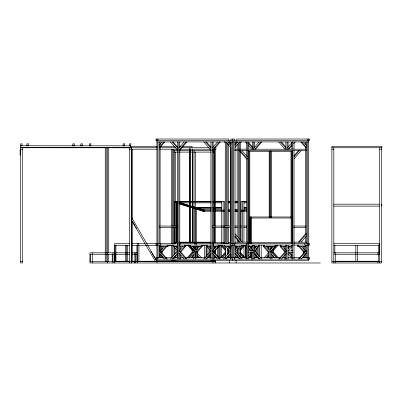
<?xml version="1.0" encoding="UTF-8"?>
<svg xmlns="http://www.w3.org/2000/svg" width="402" height="402" viewBox="0 0 402 402"><rect width="100%" height="100%" fill="white"/><g stroke="black" fill="none" stroke-linecap="round" stroke-linejoin="round"><path stroke-width="0.6" d="M131.459 262.978L131.459 220.105M174.624 202.432L174.85 201.452L178.171 201.452M211.01 210.236L203.206 210.221L202.975 211.206L179.292 203.879M203.246 210.839L204.432 211.206L204.658 210.221M174.85 201.452L177.805 202.367L174.855 201.442L174.553 202.422L178.166 203.528M194.875 243.612L194.875 208.698L195.176 207.728M204.432 211.206L204.729 210.236L179.257 202.367M159.142 145.353L162.106 141.926M163.885 141.926L159.142 147.403L160.112 147.403L164.855 141.926M178.815 148.127L184.186 141.926M185.965 141.926L178.815 150.182L179.784 150.182L186.935 141.926M212.171 148.127L217.542 141.926M219.321 141.926L212.171 150.182L213.14 150.182L220.291 141.926M234.813 144.494L237.039 141.926M235.039 145.353L238.009 141.926M235.039 147.403L239.788 141.926M161.076 249.938L164.046 246.516M165.825 246.516L161.076 251.994L162.046 251.994L166.79 246.516M253.747 148.127L259.119 141.926M254.541 149.268L260.898 141.926M255.511 149.268L261.868 141.926M170.408 259.104L177.558 250.848M179.784 249.938L182.749 246.516M172.187 259.104L177.558 252.903M173.156 259.104L177.759 253.788M180.181 251.536L184.528 246.516L184.528 245.064M180.754 251.994L185.498 246.516L185.498 245.064M187.407 257.652L192.151 252.175L194.086 252.175L189.342 257.652M188.372 257.652L193.121 252.175M197.347 247.632L198.457 246.346M196.462 249.938L199.427 246.516M191.121 257.652L194.086 254.23M287.103 148.127L292.093 142.368M202.176 245.064L202.176 246.516L197.432 251.994L196.462 251.994L201.206 246.516L201.206 245.064M287.897 149.268L291.872 144.68M288.867 149.268L292.043 145.594M293.636 143.76L295.224 141.926M203.764 259.104L210.914 250.848M293.837 155.961L298.44 150.644M213.14 249.938L216.105 246.516M205.543 259.104L210.914 252.903M294.038 156.845L299.41 150.644M206.512 259.104L211.115 253.788M213.14 251.994L217.884 246.516L217.884 245.064M294.038 158.901L301.188 150.644M214.11 251.994L218.854 246.516L218.854 245.064M220.517 257.652L225.261 252.175M221.482 257.652L225.834 252.632M222.452 257.652L225.617 253.999M224.231 257.652L225.713 255.938M223.437 259.104L230.587 250.848M225.215 259.104L230.587 252.903M234.813 249.084L237.039 246.516M226.185 259.104L230.788 253.788M235.039 249.938L238.009 246.516M235.436 251.536L239.788 246.516M239.622 249.17L243.18 245.064M239.798 250.084L244.145 245.064M240.371 250.541L245.114 245.064M254.632 247.798L255.742 246.516M248.516 255.436L250.898 252.682M254.491 249.084L256.712 246.516M248.652 257.335L250.954 254.677M254.536 251.079L258.491 246.516L258.491 245.064M249.24 257.777L251.155 255.561M270.199 249.084L272.42 246.516M270.425 249.938L273.39 246.516M264.285 257.652L268.234 253.089M276.29 245.064L271.541 250.541L273.481 250.541L278.224 245.064M270.425 251.994L275.169 246.516L275.169 245.064M266.064 257.652L268.285 255.084M272.511 250.541L277.254 245.064M267.028 257.652L268.511 255.938M287.988 247.798L289.098 246.516M278.697 259.104L285.847 250.848L286.812 250.848L279.666 259.104M288.214 248.657L290.068 246.516M287.892 251.079L291.847 246.516L291.847 245.064M281.445 259.104L286.812 252.903M298.369 242.16L305.52 233.904L306.49 233.904L299.339 242.16M301.118 242.16L306.49 235.954M298.369 259.104L305.52 250.848L306.49 250.848L299.339 259.104M301.118 259.104L306.49 252.903M156.916 141.926L308.716 141.926M226.778 142.509L224.597 142.509L224.597 141.539M228.426 142.509L230.738 142.509M234.899 142.509L237.205 142.509M238.858 142.509L241.034 142.509L241.034 141.539M130.293 146.283L157.217 146.283M160.689 146.283L174.463 146.283M176.624 146.283L177.875 146.283M179.473 146.283L181.006 146.283M182.603 146.283L191.995 146.283L191.995 147.735M157.132 147.735L20.582 147.735L20.582 262.978L22.522 262.978L22.522 147.735M159.634 147.735L175.915 147.735M181.207 147.735L209.1 147.735M214.733 147.735L215.985 147.735L215.985 149.192L213.482 149.192M331.881 147.735L381.9 147.735L381.9 146.283L331.881 146.283L331.881 262.978L381.609 262.978L381.609 147.735M20.582 149.192L22.522 149.192M129.349 149.192L131.283 149.192M131.459 149.192L157.132 149.192M159.634 149.192L177.166 149.192M180.297 149.192L210.633 149.192M234.698 149.192L306.49 149.192M331.881 149.192L333.821 149.192M379.674 149.192L381.609 149.192M173.579 150.644L177.955 150.644M179.202 150.644L211.08 150.644M212.819 150.644L214.065 150.644L214.065 201.502M234.698 150.644L306.49 150.644M248.959 151.609L292.545 151.609M174.061 152.097L177.955 152.097M179.202 152.097L211.08 152.097M212.809 152.097L214.065 152.097M179.413 201.452L211.11 201.452M212.975 201.452L224.582 201.452L224.582 243.612M228.241 201.452L230.683 201.452M234.949 201.452L237.386 201.452M246.436 201.452L241.044 201.452L241.044 241.361M228.241 201.824L230.683 201.824M234.949 201.824L237.386 201.824M179.548 201.879L211.145 201.879M213.005 201.879L221.678 201.879M243.954 201.879L246.431 201.879M228.241 202.432L230.683 202.432M234.949 202.432L237.386 202.432M180.508 202.849L211.075 202.849M212.944 202.849L221.678 202.849M228.241 202.809L230.683 202.809M234.949 202.809L237.386 202.809M243.954 202.849L246.446 202.849M333.62 204.196L379.393 204.196M333.62 206.131L379.393 206.131M195.241 207.311L211.226 207.311M213.07 207.311L221.678 207.311M243.954 207.311L246.411 207.311M196.628 207.739L211.035 207.739M212.909 207.739L221.678 207.739M243.954 207.739L246.456 207.739M194.875 208.698L195.603 208.698L195.603 243.612M198.804 208.708L211.166 208.708M213.025 208.708L221.678 208.708M243.954 208.708L246.426 208.708M203.342 209.804L211.286 209.804M213.12 209.804L221.678 209.804M228.241 209.779L230.683 209.779M234.949 209.779L237.386 209.779M243.954 209.804L246.396 209.804M223.13 210.151L224.582 210.151M228.241 210.151L230.683 210.151M234.949 210.151L237.386 210.151M241.044 210.151L242.501 210.151M212.889 210.236L223.13 210.221M242.501 210.221L246.461 210.236M228.241 211.135L230.683 211.135M234.949 211.135L237.386 211.135M211.206 211.206L202.975 211.206L203.276 210.236L179.593 202.904L203.206 210.221M213.055 211.206L224.582 211.171M228.241 211.171L230.683 211.171M234.949 211.171L237.386 211.171M241.044 211.171L246.416 211.206M249.798 216.979L292.746 216.979L292.746 243.612L248.748 243.612M251.597 217.995L291.867 217.995M159.142 226.045L177.915 226.045M212.171 226.045L230.944 226.045M234.688 226.045L237.497 226.045M239.954 226.045L241.441 226.045M243.637 226.045L246.707 226.045M293.596 226.045L305.877 226.045M159.142 227.497L177.915 227.497M212.171 227.497L230.944 227.497M234.688 227.497L237.497 227.497M239.954 227.497L241.441 227.497M243.637 227.497L246.707 227.497M293.596 227.497L305.877 227.497M174.061 242.16L175.312 242.16M176.563 242.16L177.955 242.16M179.202 242.16L194.065 242.16M195.94 242.16L211.08 242.16M212.809 242.16L214.065 242.16L214.065 227.145M234.698 242.16L247.491 242.16M293.691 242.16L306.49 242.16M174.689 242.592L178.111 242.592M179.181 242.592L211.166 242.592M212.954 242.592L224.582 242.592M228.241 242.592L230.683 242.592M248.959 242.642L250.205 242.642M251.597 242.592L291.867 242.592M129.796 243.612L114.54 243.612L114.54 253.255M132.168 243.612L145.423 243.612M146.423 243.612L178.096 243.612M179.181 243.612L211.467 243.612M212.638 243.612L247.491 243.612M293.576 243.612L309.686 243.612L309.686 245.064L293.42 245.064M333.821 243.612L379.573 243.612L379.573 253.255M177.96 245.064L155.946 245.064L155.946 243.612M179.754 245.064L211.316 245.064M213.11 245.064L246.647 245.064M248.341 245.064L292.782 245.064M114.54 245.356L129.64 245.356M132.469 245.356L157.167 245.356M167.674 245.356L172.051 245.356M185.181 245.356L187.794 245.356M202.055 245.356L204.673 245.356M333.821 245.356L379.573 245.356M173.785 245.064L173.785 246.516L177.96 246.516M179.754 246.516L185.498 246.516M190.463 245.064L190.463 246.516L202.176 246.516M207.141 245.064L207.141 246.516L211.346 246.516M213.11 246.516L219.703 246.516M231.2 246.516L224.427 246.516L224.427 245.064M234.667 246.516L241.2 246.516L241.2 245.064M248.341 246.516L252.521 246.516M254.536 246.516L258.491 246.516M263.456 245.064L263.456 246.516L275.169 246.516M280.134 245.064L280.134 246.516L285.877 246.516M287.892 246.516L291.847 246.516M305.811 246.516L297.425 246.516L297.425 245.064M230.738 247.094L229.547 247.094L229.547 246.13M234.899 247.094L237.205 247.094M248.371 250.848L253.456 250.848M288.073 250.848L292.782 250.848M248.371 252.3L253.456 252.3M288.073 252.3L292.782 252.3M129.796 252.808L89.937 252.808L89.937 262.978L320.424 262.978M132.283 252.808L137.258 252.808L137.258 262.978M333.821 252.808L379.82 252.808M89.937 254.265L129.796 254.265M132.283 254.265L137.258 254.265M333.821 254.265L379.82 254.265M230.522 256.682L229.572 256.682L229.572 257.828M235.11 256.682L236.059 256.682L236.059 257.828M164.111 257.652L155.946 257.652L155.946 259.104L309.686 259.104L309.686 257.652L302.138 257.652M165.639 257.652L172.146 257.652M173.965 257.652L178.096 257.652M180.588 257.652L183.428 257.652M185.227 257.652L205.392 257.652M207.251 257.652L211.507 257.652M213.99 257.652L217.175 257.652M219.492 257.652L225.17 257.652M227.1 257.652L238.532 257.652M246.416 257.652L240.356 257.652L240.371 255.788M248.456 257.652L251.642 257.652L251.642 252.084M254.471 257.652L258.375 257.652M260.099 257.652L280.681 257.652M282.204 257.652L285.41 257.652M287.812 257.652L292.289 257.652M293.42 257.652L300.339 257.652M115.047 261.235L129.67 261.235M132.168 261.235L135.032 261.235M138.926 261.235L172.051 261.235M173.915 261.235L211.427 261.235M334.836 261.235L378.558 261.235M20.582 261.526L22.522 261.526M89.937 261.526L215.608 261.526M331.881 261.526L381.609 261.526M176.302 201.452L178.076 202M175.579 201.452L177.94 202.181M179.714 202.729L203.93 210.221L203.703 211.206L196.025 208.829M176.533 202.799L177.714 203.166M180.664 204.075L192.483 207.733M303.525 141.926L306.49 145.353M301.746 141.926L306.49 147.403L305.52 147.403L300.776 141.926M281.445 141.926L286.048 147.243M280.475 141.926L285.847 148.127M278.697 141.926L285.053 149.268M248.471 142.368L252.692 147.243M248.652 143.7L252.491 148.127M245.341 141.926L246.532 143.303M248.516 145.594L251.697 149.268M242.12 150.644L247.491 156.845M240.341 150.644L247.491 158.901L246.521 158.901L239.371 150.644M228.592 141.926L230.818 144.494M227.622 141.926L230.587 145.353M225.844 141.926L230.587 147.403M301.585 246.516L304.55 249.938M299.807 246.516L304.55 251.994L303.585 251.994L298.837 246.516M206.512 141.926L211.115 147.243M205.543 141.926L210.914 148.127M203.764 141.926L210.914 150.182M289.264 252.225L292.043 255.436M288.294 252.225L291.872 256.35M282.882 246.516L285.847 249.938M287.872 253.788L291.324 257.777M285.45 251.536L281.104 246.516L281.104 245.064M280.134 246.516L284.877 251.994M278.224 257.652L273.481 252.175L271.541 252.175L276.29 257.652M272.511 252.175L277.254 257.652M267.174 246.346L268.285 247.632M266.204 246.516L269.169 249.938M271.541 254.23L274.511 257.652M173.156 141.926L177.759 147.243M263.456 246.516L268.199 251.994L269.169 251.994L264.426 246.516L264.426 245.064M172.187 141.926L177.558 148.127M170.408 141.926L177.558 150.182M254.717 250.848L261.868 259.104M249.526 246.516L252.491 249.938M254.717 252.903L260.089 259.104M254.516 253.788L259.119 259.104M248.536 247.426L251.697 251.079M248.753 248.798L250.732 251.079M235.039 233.904L242.19 242.16M235.039 235.954L240.411 242.16M234.838 236.843L239.446 242.16M240.371 252.175L245.114 257.652M239.798 252.632L244.145 257.652M239.622 253.541L243.18 257.652M239.919 255.938L241.401 257.652M235.039 250.848L242.19 259.104M235.039 252.903L240.411 259.104M228.592 246.516L230.818 249.084M234.838 253.788L239.446 259.104M227.622 246.516L230.587 249.938M225.844 246.516L230.195 251.536M222.452 245.064L225.617 248.717M221.482 245.064L225.834 250.084M220.517 245.064L225.261 250.541M209.884 246.516L211.367 248.225M220.291 259.104L213.14 250.848L212.171 250.848L219.321 259.104M208.919 246.516L211.14 249.084M207.141 246.516L211.09 251.079M212.171 252.903L217.542 259.104M193.206 246.516L195.432 249.084M192.241 246.516L195.206 249.938M197 252.632L201.347 257.652M189.342 245.064L194.086 250.541L192.151 250.541L187.407 245.064M190.463 246.516L195.206 251.994M197.347 255.084L199.568 257.652M188.372 245.064L193.121 250.541M197.116 255.938L198.598 257.652M176.528 246.516L178.011 248.225M186.935 259.104L179.784 250.848L178.815 250.848L185.965 259.104M175.563 246.516L177.784 249.084M173.785 246.516L177.734 251.079M178.815 252.903L184.186 259.104M167.262 259.104L160.112 250.848L159.142 250.848L166.292 259.104M159.142 252.903L164.513 259.104M131.615 220.296L135.208 226.11M135.861 227.17L136.514 228.225M150.876 251.481L151.529 252.541M152.182 253.597L157.076 261.526L131.288 216.864L131.283 219.768L155.398 261.526M176.418 202.99L176.428 225.884M176.428 227.125L176.433 242.592M381.9 204.196L381.9 206.131M379.674 147.735L379.674 262.978M378.558 244.858L378.558 253.255M378.367 254.265L378.367 261.526M377.88 252.808L377.88 254.265M377.88 261.526L377.88 262.978M357.569 245.356L357.569 261.235M355.825 245.356L355.825 261.235M335.755 252.808L335.755 254.265M335.755 261.526L335.755 262.978M335.273 254.265L335.273 261.526M334.836 244.858L334.836 253.255M333.821 147.735L333.821 262.978M308.716 139.022L308.716 260.556L156.916 260.556L156.916 139.022M307.746 139.022L307.746 140.474M307.746 141.926L307.746 259.104M306.49 141.926L306.49 243.612M306.49 245.064L306.49 257.652M305.52 141.926L305.52 144.439M305.52 146.946L305.52 149.459M305.52 150.715L305.52 234.195M305.52 236.708L305.52 242.356M305.52 245.064L305.52 251.657M305.52 253.456L305.52 257.652M304.842 243.612L304.842 245.064M304.55 246.516L304.55 252.084M304.55 254.556L304.55 257.652M303.585 246.516L303.585 248.989M303.585 251.466L303.585 253.32M303.585 255.798L303.585 257.652M298.39 245.064L298.39 246.516M294.038 141.926L294.038 149.192M294.038 150.644L294.038 259.104M292.782 141.926L292.782 149.192M292.782 150.644L292.782 259.104M292.545 150.644L292.545 243.612M291.867 216.979L291.867 243.612M291.812 141.926L291.812 149.192M291.812 245.31L291.812 250.954M291.812 252.21L291.812 259.104M291.706 151.609L291.706 217.532M291.143 216.979L291.143 242.371M290.983 151.609L290.983 217.532M288.073 141.926L288.073 147.564M288.073 245.064L288.073 259.104M287.103 141.926L287.103 149.449M286.812 245.064L286.812 259.104M285.847 141.926L285.847 149.449M285.847 245.064L285.847 251.481M285.847 253.23L285.847 259.335M284.877 246.516L284.877 249.567M284.877 254.451L284.877 259.335M273.481 250.23L273.481 252.702M273.481 255.798L273.481 257.652M272.511 250.23L272.511 252.084M272.511 255.18L272.511 257.652M271.837 257.652L271.837 259.104M271.591 151.609L271.591 217.532M271.541 246.516L271.541 248.371M271.541 250.848L271.541 257.652M270.752 150.644L270.752 217.532M270.425 246.516L270.425 257.652M270.159 257.652L270.159 259.104M269.913 151.609L269.913 217.532M269.189 151.609L269.189 217.532M269.169 246.516L269.169 257.652M268.199 246.516L268.199 248.989M268.199 251.466L268.199 257.652M261.215 245.064L261.215 257.652M259.536 245.064L259.536 257.054M258.813 245.064L258.813 256.451M257.642 247.114L257.642 254.908M256.386 248.315L256.386 253.707M256.386 255.506L256.386 257.908M255.416 246.516L255.416 247.712M255.416 250.114L255.416 251.913M255.416 254.31L255.416 257.908M254.717 141.926L254.717 147.564M254.717 245.064L254.717 259.104M253.747 141.926L253.747 149.449M253.456 245.064L253.456 259.104M252.491 141.926L252.491 149.449M252.491 245.064L252.491 251.17M252.491 252.009L252.491 259.335M251.697 216.979L251.697 243.612M251.642 246.516L251.642 248.989M251.521 246.516L251.521 249.567M251.521 252.009L251.521 259.335M250.813 216.979L250.813 243.612M250.672 246.516L250.672 248.371M250.672 252.084L250.672 257.652M250.089 216.979L250.089 243.612M249.798 151.609L249.798 243.612M248.959 150.644L248.959 243.612M248.748 141.926L248.748 149.192M248.748 150.644L248.748 259.104M247.491 141.926L247.491 149.192M247.491 150.644L247.491 259.104M246.521 141.926L246.521 149.192M246.521 150.644L246.521 156.288M246.521 158.167L246.521 242.175M246.521 243.431L246.521 259.104M245.929 245.064L245.929 259.104M245.411 245.064L245.411 257.652M243.954 201.452L243.954 241.974M243.959 245.662L243.959 256.451M242.501 201.452L242.501 241.984M240.366 142.509L240.366 149.413M240.366 151.298L240.366 240.471M240.371 250.2L240.371 252.687M239.954 246.26L239.954 257.054M239.401 142.509L239.401 149.413M239.401 150.67L239.401 239.215M238.431 143.137L238.431 149.413M238.431 150.67L238.431 237.959M238.431 240.471L238.431 242.356M238.275 248.059L238.275 255.255M237.547 248.662L237.547 254.054M237.547 256.451L237.547 257.652M237.17 144.393L237.17 149.413M237.17 150.67L237.17 236.703M237.17 239.215L237.17 242.356M237.175 248.959L237.175 253.928M237.175 255.788L237.175 257.652M236.753 140.474L236.753 139.022L309.686 139.022L309.686 140.474L155.946 140.474L155.946 139.022L228.879 139.022L228.879 140.474M236.09 141.539L236.09 142.509M236.09 246.13L236.09 247.094M236.059 260.119L236.059 262.978M235.039 141.926L235.039 243.612M235.039 245.064L235.039 257.652M234.808 257.652L234.808 259.104M234.753 140.474L234.753 139.022L230.879 139.022L230.879 140.474M234.753 243.612L234.753 245.064M234.753 257.652L234.753 259.104M233.783 141.926L233.783 243.612M233.783 245.064L233.783 257.652M232.813 139.022L232.813 260.556M231.848 141.926L231.848 243.612M231.848 245.064L231.848 257.652M230.879 142.509L230.879 144.393M230.879 147.534L230.879 226.03M230.879 227.281L230.879 245.064M230.879 246.205L230.879 249.325M230.879 253.928L230.879 259.104M230.823 257.652L230.823 259.104M230.587 141.926L230.587 243.612M230.587 245.064L230.587 257.652M229.547 141.539L229.547 142.509M229.572 260.119L229.572 262.978M228.457 144.393L228.457 226.03M228.457 227.281L228.457 243.612M228.457 248.959L228.457 253.928M228.457 256.411L228.457 257.652M228.08 248.662L228.08 254.054M228.08 256.451L228.08 257.652M227.356 248.059L227.356 254.657M227.2 143.137L227.2 226.03M227.2 227.281L227.2 243.612M226.231 142.509L226.231 226.03M226.231 227.281L226.231 243.612M225.678 246.26L225.678 257.054M225.266 142.509L225.266 226.03M225.266 227.281L225.266 243.612M225.261 249.582L225.261 252.687M225.261 256.411L225.261 257.652M223.13 201.452L223.13 243.612M221.678 201.452L221.678 243.612M221.673 245.662L221.673 257.054M220.221 245.064L220.221 257.652M219.703 245.064L219.703 259.104M218.733 245.064L218.733 257.908M217.477 247.712L217.477 256.109M215.608 149.192L215.608 226.381M215.608 227.638L215.608 242.697M215.608 246.466L215.608 247.717M215.608 249.602L215.608 253.994M215.608 256.506L215.608 257.762M215.608 260.27L215.608 262.978M214.959 246.516L214.959 248.371M214.959 250.848L214.959 253.32M214.959 255.798L214.959 257.652M214.351 149.192L214.351 226.381M214.351 227.638L214.351 242.697M214.351 260.27L214.351 261.526M214.065 202.754L214.065 225.894M214.11 246.516L214.11 248.959M214.11 251.401L214.11 252.622M214.11 255.064L214.11 259.335M213.382 149.192L213.382 151.072M213.382 260.27L213.382 261.526M213.351 243.612L213.351 245.064M213.14 141.926L213.14 147.564M213.14 149.449L213.14 225.894M213.14 227.145L213.14 250.969M213.14 253.23L213.14 259.335M212.965 149.815L212.965 151.072M212.965 260.27L212.965 262.978M212.939 260.546L212.939 261.762M212.171 141.926L212.171 259.104M211.427 260.546L211.427 261.762M210.914 141.926L210.914 259.104M210.919 260.546L210.919 261.762M210.216 246.516L210.216 247.712M210.216 250.114L210.216 251.913M210.216 254.31L210.216 257.908M209.246 248.913L209.246 253.109M209.246 255.506L209.246 257.908M207.99 247.114L207.99 254.908M206.819 245.064L206.819 256.451M206.09 245.064L206.09 256.451M204.417 245.064L204.417 257.652M197.432 246.516L197.432 249.607M197.432 251.466L197.432 257.652M196.673 243.612L196.673 245.064M196.462 246.516L196.462 257.652M196.327 208.698L196.327 243.612M195.467 257.652L195.467 259.104M195.322 152.097L195.322 201.502M195.322 202.754L195.322 207.759M195.347 246.516L195.347 248.989M195.347 252.084L195.347 257.652M195.206 246.516L195.206 257.652M194.995 243.612L194.995 245.064M194.065 150.644L194.065 201.502M194.065 202.754L194.065 207.136M194.086 246.516L194.086 248.371M194.086 250.23L194.086 257.652M193.859 208.387L193.859 242.592M193.794 257.652L193.794 259.104M193.121 250.23L193.121 252.084M193.121 255.18L193.121 257.652M192.804 152.097L192.804 201.502M192.804 202.754L192.804 242.16M192.342 149.192L192.322 206.507M192.342 207.553L192.322 242.16M192.151 250.23L192.151 252.702M192.151 255.798L192.151 257.652M190.664 149.192L190.664 242.069M189.94 147.735L189.94 242.069M189.392 148.986L189.392 201.508M189.392 202.754L189.392 205.884M189.392 207.13L189.392 242.145M180.754 246.516L180.754 248.959M180.754 251.401L180.754 252.622M180.754 255.064L180.754 259.335M179.995 243.612L179.995 245.064M179.784 141.926L179.784 147.564M179.784 149.449L179.784 250.969M179.784 253.23L179.784 259.335M178.815 141.926L178.815 259.104M177.694 246.26L177.694 248.059M177.694 254.054L177.694 257.652M177.558 141.926L177.558 259.104M177.021 202.724L177.021 242.592M176.292 202.724L176.292 242.592M175.93 248.406L175.93 253.295M175.93 255.737L175.93 258.179M175.93 260.014L175.93 261.235M175.413 202.678L175.413 226.376M175.413 227.622L175.413 243.612M175.322 152.097L175.322 201.502M174.689 202.452L174.689 226.286M174.689 227.542L174.689 243.612M174.423 247.185L174.423 254.516M174.423 256.958L174.423 258.179M174.423 260.014L174.423 261.235M174.061 150.644L174.061 225.894M174.061 227.145L174.061 243.612M173.885 149.192L173.885 226.381M173.885 227.638L173.885 243.954M173.885 246.466L173.885 255.25M173.915 260.014L173.885 261.526M172.629 149.192L172.629 226.381M172.629 227.638L172.629 243.954M172.629 245.21L172.629 257.134M172.629 260.27L172.629 261.526M171.659 149.192L171.659 226.381M171.659 227.638L171.659 243.954M171.659 245.21L171.659 257.762M171.659 260.27L171.659 261.526M168.207 245.064L168.207 246.516L159.82 246.516L159.82 250.848M167.237 245.064L167.237 246.516M162.046 246.516L162.046 249.607M162.046 251.466L162.046 253.32M162.046 255.798L162.046 257.652M161.076 246.516L161.076 252.702M161.076 254.556L161.076 257.652M160.79 243.612L160.79 245.064M160.112 141.926L160.112 145.067M160.112 146.946L160.112 226.035M160.112 227.291L160.112 243.612M160.112 245.064L160.112 251.059M160.112 253.456L160.112 257.652M159.82 253.938L159.82 257.652M159.142 141.926L159.142 243.612M159.142 245.064L159.142 257.652M157.885 139.022L157.885 140.474M157.885 141.926L157.885 259.104M157.036 261.526L157.031 262.978M138.926 245.356L138.926 261.762M138.298 243.612L138.298 245.356M137.419 243.612L137.419 261.762M136.906 245.356L136.906 261.762M135.58 252.808L135.58 262.978M134.851 254.265L134.851 261.526M134.61 252.808L134.61 254.265M134.61 261.526L134.61 262.978M132.72 149.192L132.72 219.477M132.72 221.989L132.72 261.526M131.459 147.735L131.459 217.598M131.288 261.526L131.288 262.978L131.283 147.735M129.349 147.735L129.349 262.978M127.293 245.356L127.293 261.235M126.414 245.356L126.414 261.235M125.54 245.356L125.54 261.235M115.927 244.858L115.927 261.727M115.047 245.356L115.047 261.762M114.982 254.265L114.982 261.526M114.615 252.808L114.615 262.978M112.937 252.808L112.937 262.978M112.208 254.265L112.208 261.526M108.726 147.735L108.726 252.773M108.726 254.024L108.726 261.526M107.47 147.735L107.47 262.978M106.208 147.735L106.208 261.727M105.244 147.735L105.244 261.727M92.581 252.808L92.581 254.265M92.581 261.526L92.581 262.978M92.339 254.265L92.339 261.526M90.661 254.265L90.661 261.526M20.1 149.675L20.1 155.152M20.587 145.765L20.582 147.71L130.801 147.765L130.801 145.82L20.587 145.765L20.582 143.831L22.04 143.831L22.04 145.765L20.582 145.765M28.291 143.831L26.839 143.831L26.839 145.77L28.291 145.77L28.291 143.831M74.219 143.866L72.767 143.866L72.767 145.8L74.219 145.8L74.219 143.866M82.234 143.861L80.782 143.861L80.782 145.795L82.234 145.795L82.234 143.861M90.802 143.866L89.344 143.866L89.344 145.8L90.802 145.8L90.802 143.866M124.545 143.876L123.092 143.876L123.092 145.81L124.545 145.81L124.545 143.876M130.796 143.876L129.343 143.876L129.343 145.815L130.796 145.815L130.796 143.876"/></g></svg>
